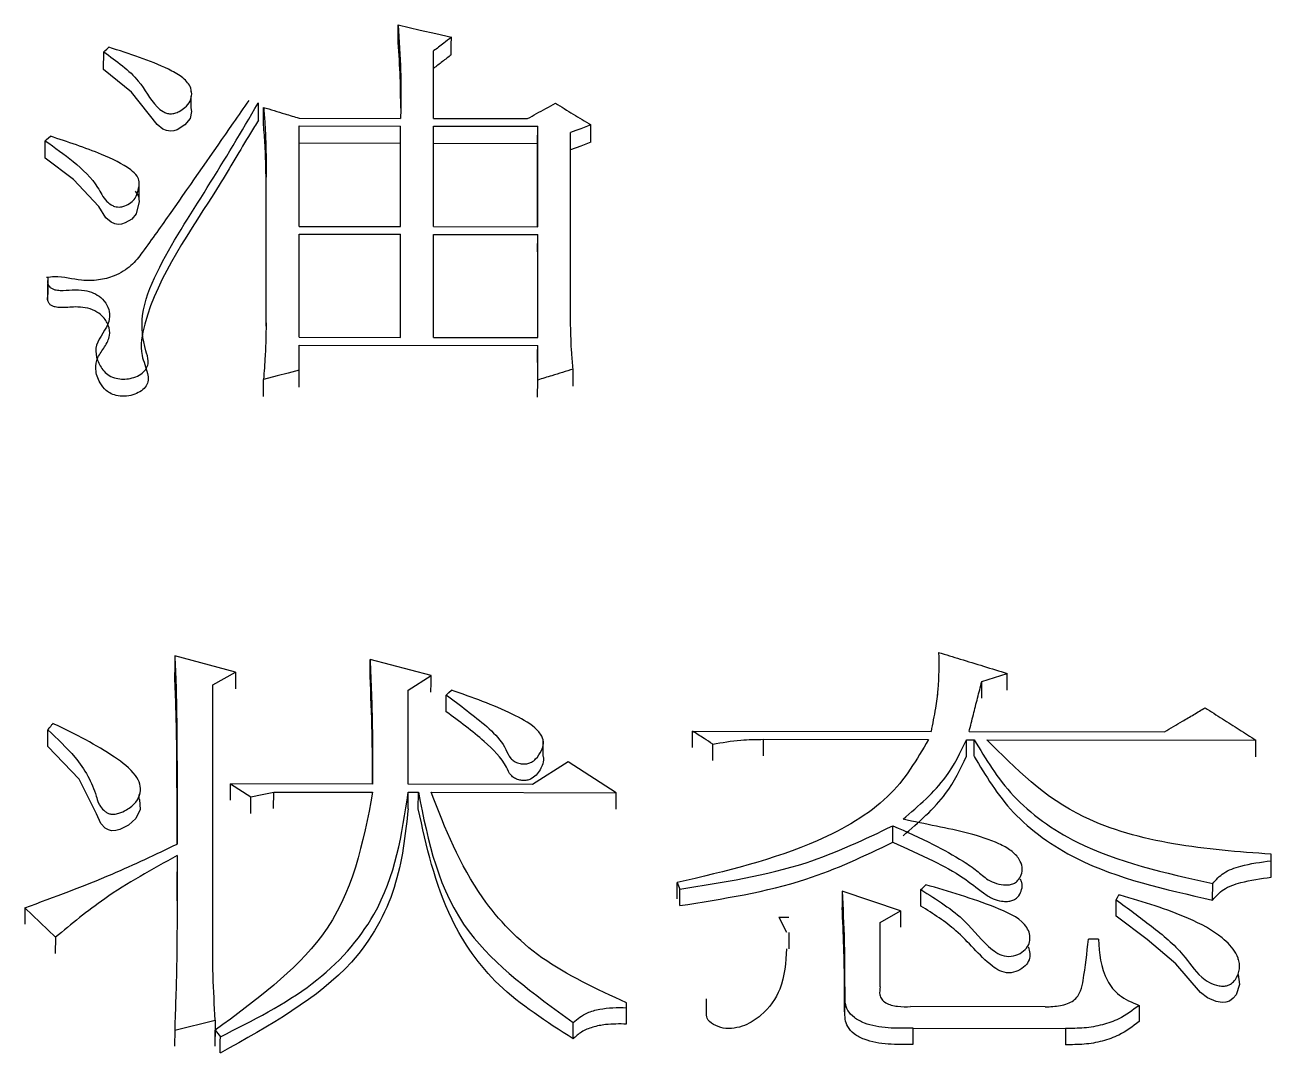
# Model space of a CAD drawing. Header units: millimetres. Extents: x 2301 to 4250, y 838 to 2217.
# Drawn here: x 2712.14 to 2717.45, y 1993.22 to 1997.6 of the extents above; entities that cross this region are included whole.
import ezdxf

# ---------------------------------------------------------------- set-up
doc = ezdxf.new("R2010")
doc.units = ezdxf.units.MM

msp = doc.modelspace()

# ---------------------------------------------------------------- linework, layer by layer
at = {"color": 7, "linetype": 'Continuous', "lineweight": 25}
for p, q in [((2712.4743, 1997.4071), (2712.4746, 1997.4818)), ((2713.8808, 1997.1983), (2713.8808, 1997.4857)), ((2712.8478, 1997.3113), (2712.8479, 1997.3195)), ((2712.8476, 1997.245), (2712.8478, 1997.2938)), ((2713.1342, 1997.1908), (2713.1345, 1997.2652)), ((2713.3075, 1997.1994), (2713.7402, 1997.1986)), ((2713.3075, 1997.1666), (2713.7402, 1997.1658)), ((2713.3075, 1996.7386), (2713.3075, 1997.1666)), ((2713.74, 1997.0916), (2713.7402, 1997.1658)), ((2713.7402, 1996.7378), (2713.7402, 1997.1658)), ((2713.8808, 1997.1983), (2714.2811, 1997.1976)), ((2713.8808, 1997.1656), (2714.3244, 1997.1647)), ((2713.8809, 1996.7375), (2713.8808, 1997.1656)), ((2714.3241, 1997.0905), (2714.3244, 1997.1647)), ((2714.3244, 1996.7367), (2714.3244, 1997.1647)), ((2714.465, 1996.3178), (2714.465, 1997.1383)), ((2713.74, 1997.0916), (2713.3073, 1997.0923)), ((2713.74, 1996.7378), (2713.74, 1997.0916)), ((2714.3241, 1997.0905), (2713.8806, 1997.0913)), ((2714.3241, 1996.7367), (2714.3241, 1997.0905)), ((2713.1669, 1997.0224), (2713.1667, 1996.9483)), ((2713.1669, 1996.3269), (2713.1669, 1997.0224)), ((2713.1667, 1996.3128), (2713.1667, 1996.9483)), ((2712.6258, 1996.8505), (2712.626, 1996.9248)), ((2713.3075, 1996.7386), (2713.7402, 1996.7378)), ((2713.8809, 1996.7375), (2714.3244, 1996.7367)), ((2713.3075, 1996.7055), (2713.7402, 1996.7047)), ((2713.3075, 1996.2665), (2713.3075, 1996.7055)), ((2713.74, 1996.631), (2713.7402, 1996.7047)), ((2713.7402, 1996.2657), (2713.7402, 1996.7047)), ((2713.8809, 1996.7044), (2714.3244, 1996.7036)), ((2713.8809, 1996.2655), (2713.8809, 1996.7044)), ((2714.3241, 1996.63), (2714.3244, 1996.7036)), ((2714.3244, 1996.2647), (2714.3244, 1996.7036)), ((2712.2366, 1996.5214), (2712.2364, 1996.448)), ((2712.2364, 1996.4217), (2712.2366, 1996.4951)), ((2713.3075, 1996.2665), (2713.7402, 1996.2657)), ((2713.8809, 1996.2655), (2714.3244, 1996.2647)), ((2713.3075, 1996.2331), (2714.3244, 1996.2312)), ((2713.3075, 1996.126), (2713.3075, 1996.2331)), ((2714.3244, 1996.084), (2714.3244, 1996.2312)), ((2713.1559, 1996.0134), (2713.1561, 1996.0861)), ((2714.3241, 1996.0112), (2714.3244, 1996.084)), ((2712.7774, 1994.9093), (2712.7772, 1994.8379)), ((2713.037, 1994.8401), (2712.7774, 1994.9093)), ((2713.87, 1994.8248), (2713.6104, 1994.894)), ((2712.9397, 1994.7853), (2713.037, 1994.8401)), ((2713.7726, 1994.7631), (2713.87, 1994.8248)), ((2716.2173, 1994.7999), (2716.3255, 1994.8341)), ((2712.9395, 1993.7018), (2712.9397, 1994.7853)), ((2716.2171, 1994.729), (2716.2173, 1994.7999)), ((2713.7725, 1994.3626), (2713.7726, 1994.7631)), ((2713.9347, 1994.6711), (2713.9349, 1994.7423)), ((2716.0282, 1994.7516), (2716.0271, 1994.7383)), ((2712.2582, 1994.6213), (2712.2582, 1994.6196)), ((2712.2362, 1994.5227), (2712.2365, 1994.5937)), ((2714.3472, 1994.4813), (2714.3474, 1994.5523)), ((2714.9839, 1994.5181), (2714.9841, 1994.5886)), ((2714.9841, 1994.5886), (2716.0009, 1994.5868)), ((2715.2867, 1994.4827), (2715.287, 1994.5536)), ((2715.287, 1994.5536), (2715.9901, 1994.5523)), ((2716.1521, 1994.4814), (2716.1524, 1994.552)), ((2716.1524, 1994.552), (2716.1848, 1994.5519)), ((2716.1632, 1994.5865), (2716.9961, 1994.5849)), ((2716.1846, 1994.4814), (2716.1848, 1994.5519)), ((2716.2389, 1994.5518), (2717.3855, 1994.5497)), ((2715.0704, 1994.4627), (2715.0706, 1994.5332)), ((2714.454, 1994.4583), (2714.3026, 1994.3617)), ((2714.6596, 1994.3263), (2714.454, 1994.4583)), ((2712.6267, 1994.3664), (2712.6267, 1994.3697)), ((2713.0151, 1994.2938), (2713.0153, 1994.364)), ((2713.0153, 1994.364), (2713.1019, 1994.3084)), ((2713.6211, 1994.3629), (2713.0153, 1994.364)), ((2714.3026, 1994.3617), (2713.7725, 1994.3626)), ((2712.6264, 1994.299), (2712.6265, 1994.3186)), ((2713.1016, 1994.2382), (2713.1019, 1994.3084)), ((2713.199, 1994.2588), (2713.1992, 1994.329)), ((2713.1992, 1994.329), (2713.6211, 1994.3282)), ((2713.7723, 1994.2577), (2713.7725, 1994.328)), ((2713.7725, 1994.328), (2713.8158, 1994.3279)), ((2713.8156, 1994.2577), (2713.8158, 1994.3279)), ((2713.8699, 1994.3278), (2714.6596, 1994.3263)), ((2715.8383, 1994.1149), (2715.8386, 1994.1853)), ((2712.7881, 1994.0586), (2712.7879, 1993.9888)), ((2717.4501, 1993.9663), (2717.4504, 1994.0361)), ((2717.4504, 1994.0361), (2717.4504, 1994.064)), ((2714.9191, 1993.9431), (2714.9299, 1993.9151)), ((2714.9297, 1993.8455), (2714.9299, 1993.9151)), ((2717.2013, 1993.8692), (2717.2016, 1993.9389)), ((2715.6222, 1993.9069), (2715.622, 1993.8368)), ((2715.871, 1993.8225), (2715.6222, 1993.9069)), ((2716.7903, 1993.7998), (2716.7905, 1993.8698)), ((2712.1392, 1993.8362), (2712.1389, 1993.7667)), ((2712.1392, 1993.8362), (2712.2688, 1993.7101)), ((2715.7845, 1993.7736), (2715.871, 1993.8225)), ((2715.3516, 1993.7954), (2715.3846, 1993.7315)), ((2715.3516, 1993.7954), (2715.3951, 1993.7954)), ((2715.7844, 1993.4998), (2715.7845, 1993.7736)), ((2712.2688, 1993.7101), (2712.2685, 1993.6407)), ((2715.3963, 1993.6611), (2715.3966, 1993.731)), ((2716.4154, 1993.7398), (2716.4154, 1993.7407)), ((2716.7147, 1993.7018), (2716.6715, 1993.7019)), ((2716.4151, 1993.6709), (2716.4151, 1993.6779)), ((2717.3098, 1993.615), (2717.3099, 1993.622)), ((2717.3096, 1993.5523), (2717.3096, 1993.5529)), ((2715.0422, 1993.4477), (2715.042, 1993.3782)), ((2715.633, 1993.4649), (2715.6327, 1993.3958)), ((2715.633, 1993.4462), (2715.6327, 1993.3771)), ((2714.7024, 1993.3412), (2714.7027, 1993.4102)), ((2714.7027, 1993.4102), (2714.7027, 1993.4314)), ((2716.4875, 1993.414), (2715.9142, 1993.415)), ((2716.8878, 1993.4203), (2716.8875, 1993.3509)), ((2712.7772, 1993.315), (2712.9503, 1993.357)), ((2712.9503, 1993.357), (2712.95, 1993.2881)), ((2714.4752, 1993.2782), (2714.4755, 1993.3471)), ((2712.7772, 1993.315), (2712.7769, 1993.2461)), ((2712.95, 1993.2458), (2712.9503, 1993.3147)), ((2712.9503, 1993.3147), (2712.9719, 1993.2864)), ((2715.9248, 1993.2544), (2715.925, 1993.3233)), ((2715.925, 1993.3233), (2716.574, 1993.3221)), ((2716.574, 1993.3221), (2716.5738, 1993.2528))]:
    msp.add_line(p, q, dxfattribs=at)
at = {"color": 7, "linetype": 'Continuous', "lineweight": 25, "flags": 128}
for points in [[(2713.7291, 1997.5217), (2713.7293, 1997.5636), (2713.7294, 1997.5965)], [(2713.7294, 1997.5965), (2713.8239, 1997.5747), (2713.8902, 1997.5594), (2713.9565, 1997.5441)], [(2713.9563, 1997.4693), (2713.9564, 1997.5112), (2713.9565, 1997.5441)], [(2712.4746, 1997.4818), (2712.4801, 1997.4867), (2712.4882, 1997.494), (2712.4962, 1997.5013)], [(2712.846, 1997.244), (2712.8495, 1997.2284), (2712.8428, 1997.198), (2712.8206, 1997.1703), (2712.7883, 1997.1501), (2712.7736, 1997.1455), (2712.7588, 1997.1439), (2712.7425, 1997.1466), (2712.7273, 1997.1532), (2712.703, 1997.1731), (2712.5938, 1997.3108), (2712.4743, 1997.4071), (2712.4743, 1997.4071)], [(2713.1558, 1997.1711), (2713.156, 1997.2128), (2713.1561, 1997.2455)], [(2714.5515, 1997.1709), (2714.5299, 1997.1627), (2714.5083, 1997.1546), (2714.4866, 1997.1464), (2714.465, 1997.1383)], [(2714.5513, 1997.0966), (2714.5514, 1997.1382), (2714.5515, 1997.1709)], [(2712.2256, 1997.0288), (2712.2257, 1997.0559), (2712.2257, 1997.0795), (2712.2258, 1997.103)], [(2712.2258, 1997.103), (2712.2312, 1997.1079), (2712.2393, 1997.1153), (2712.2474, 1997.1227)], [(2714.5513, 1997.0966), (2714.508, 1997.0803), (2714.4647, 1997.064)], [(2712.6082, 1996.8889), (2712.6226, 1996.8677), (2712.6256, 1996.8444), (2712.6126, 1996.7917), (2712.5946, 1996.7697), (2712.5666, 1996.753), (2712.5509, 1996.7483), (2712.5366, 1996.7471), (2712.5225, 1996.7494), (2712.5069, 1996.7565), (2712.4842, 1996.7755), (2712.4535, 1996.8226), (2712.3465, 1996.9385), (2712.2256, 1997.0288), (2712.2256, 1997.0288)], [(2714.3241, 1996.1583), (2714.3243, 1996.1991), (2714.3244, 1996.2312)], [(2713.3075, 1996.126), (2713.2609, 1996.1138), (2713.2143, 1996.1015), (2713.1561, 1996.0861)], [(2713.3073, 1996.0533), (2713.3074, 1996.094), (2713.3075, 1996.126)], [(2714.4756, 1996.0577), (2714.4757, 1996.0985), (2714.4758, 1996.1306)], [(2713.6101, 1994.8227), (2713.6102, 1994.8626), (2713.6104, 1994.894)], [(2713.037, 1994.8401), (2713.0369, 1994.8002), (2713.0368, 1994.7692)], [(2713.8697, 1994.7539), (2713.8698, 1994.7935), (2713.87, 1994.8248)], [(2716.3252, 1994.7631), (2716.3254, 1994.8027), (2716.3255, 1994.8341)], [(2713.9349, 1994.7422), (2713.9457, 1994.7525), (2713.9565, 1994.7628)], [(2712.6261, 1994.2985), (2712.627, 1994.2969), (2712.6295, 1994.2539), (2712.6118, 1994.2165), (2712.5802, 1994.1882), (2712.5441, 1994.1697), (2712.527, 1994.1651), (2712.5086, 1994.1642), (2712.4957, 1994.1673), (2712.4811, 1994.1753), (2712.4623, 1994.1948), (2712.4438, 1994.236), (2712.3697, 1994.3837), (2712.2362, 1994.5228), (2712.2362, 1994.5228)], [(2717.3853, 1994.4791), (2717.3854, 1994.5185), (2717.3855, 1994.5497)], [(2713.1019, 1994.3084), (2713.1505, 1994.3187), (2713.1992, 1994.329)], [(2714.6593, 1994.2561), (2714.6594, 1994.2953), (2714.6596, 1994.3263)], [(2714.9189, 1993.8734), (2714.919, 1993.9015), (2714.919, 1993.9223), (2714.9191, 1993.9431)], [(2715.9576, 1993.9132), (2715.963, 1993.9184), (2715.9711, 1993.9263), (2715.9792, 1993.9341)], [(2715.9573, 1993.8435), (2715.9574, 1993.8687), (2715.9575, 1993.891), (2715.9576, 1993.9132)], [(2716.7905, 1993.8698), (2716.7959, 1993.8803), (2716.8013, 1993.8907)], [(2715.871, 1993.8225), (2715.8709, 1993.7833), (2715.8708, 1993.7529)], [(2717.3095, 1993.5519), (2717.3156, 1993.5085), (2717.3011, 1993.4658), (2717.2895, 1993.4508), (2717.2726, 1993.4385), (2717.2581, 1993.4338), (2717.2424, 1993.4328), (2717.2166, 1993.4368), (2717.1796, 1993.4522), (2717.15, 1993.4757), (2717.044, 1993.5968), (2716.9227, 1993.7013), (2716.7903, 1993.7998), (2716.7903, 1993.7998)], [(2712.9716, 1993.2175), (2712.9717, 1993.2481), (2712.9718, 1993.2672), (2712.9719, 1993.2864)]]:
    msp.add_lwpolyline(points, dxfattribs=at)
at = {"color": 7, "linetype": 'Continuous', "lineweight": 25}
for points, knots in [([(2713.7294, 1997.5965), (2713.7341, 1997.5305), (2713.7411, 1997.4314), (2713.7412, 1997.2985), (2713.7406, 1997.2319), (2713.7402, 1997.1986)], [0, 0, 0, 0, 0.499643, 0.749805, 1, 1, 1, 1]), ([(2713.9565, 1997.5441), (2713.9457, 1997.5357), (2713.9276, 1997.5218), (2713.9024, 1997.5023), (2713.888, 1997.4912), (2713.8808, 1997.4857)], [0, 0, 0, 0, 0.4303512, 0.7151758, 1, 1, 1, 1]), ([(2712.4746, 1997.4818), (2712.5297, 1997.4426), (2712.6271, 1997.3734), (2712.6737, 1997.2738), (2712.7215, 1997.2299), (2712.7419, 1997.2204), (2712.7599, 1997.2171), (2712.7791, 1997.2203), (2712.8005, 1997.2294), (2712.8248, 1997.246), (2712.8457, 1997.2716), (2712.8518, 1997.3032), (2712.8443, 1997.34), (2712.8083, 1997.3775), (2712.6948, 1997.4388), (2712.5843, 1997.4736), (2712.4962, 1997.5013)], [0, 0, 0, 0, 0.207529, 0.367372, 0.400835, 0.416669, 0.431353, 0.44814, 0.466693, 0.497247, 0.538462, 0.578547, 0.619957, 0.682143, 0.746846, 1, 1, 1, 1]), ([(2713.7406, 1997.2418), (2713.7405, 1997.2854), (2713.7404, 1997.379), (2713.7331, 1997.472), (2713.7291, 1997.5217)], [0, 0, 0, 0, 0.4665609, 1, 1, 1, 1]), ([(2713.9563, 1997.4693), (2713.9437, 1997.4596), (2713.9184, 1997.4402), (2713.8932, 1997.4207), (2713.8806, 1997.411)], [0, 0, 0, 0, 0.499997, 1, 1, 1, 1]), ([(2713.093, 1997.2745), (2713.0709, 1997.2428), (2712.9605, 1997.0846), (2712.8107, 1996.8683), (2712.6671, 1996.6648), (2712.5954, 1996.5693), (2712.529, 1996.5275), (2712.453, 1996.5074), (2712.3647, 1996.5061), (2712.2928, 1996.5272), (2712.2426, 1996.5217), (2712.2311, 1996.5204)], [0, 0, 0, 0, 0.1010908, 0.5054168, 0.6861437, 0.747623, 0.8099489, 0.856214, 0.9025377, 0.9776718, 1, 1, 1, 1]), ([(2712.2355, 1996.5084), (2712.2356, 1996.5037), (2712.2357, 1996.4939), (2712.2426, 1996.4813), (2712.254, 1996.4728), (2712.2694, 1996.4674), (2712.2991, 1996.4647), (2712.3408, 1996.4688), (2712.3901, 1996.4685), (2712.4324, 1996.456), (2712.4667, 1996.4344), (2712.4911, 1996.4035), (2712.5037, 1996.3638), (2712.4904, 1996.3), (2712.4322, 1996.2396), (2712.4459, 1996.1681), (2712.4671, 1996.1284), (2712.4972, 1996.1023), (2712.5262, 1996.0903), (2712.558, 1996.0868), (2712.5894, 1996.0901), (2712.62, 1996.1004), (2712.6461, 1996.1178), (2712.6623, 1996.1406), (2712.6666, 1996.1721), (2712.6416, 1996.2435), (2712.628, 1996.3728), (2712.7258, 1996.6097), (2712.9201, 1996.9033), (2713.0619, 1997.1429), (2713.1328, 1997.2627)], [0, 0, 0, 0, 0.007652, 0.015681, 0.02075, 0.025816, 0.034148, 0.052936, 0.071785, 0.086911, 0.102014, 0.121926, 0.142159, 0.165849, 0.223522, 0.250537, 0.277587, 0.290073, 0.302699, 0.313484, 0.324495, 0.336811, 0.350181, 0.363527, 0.376359, 0.399765, 0.479952, 0.580348, 0.790137, 1, 1, 1, 1]), ([(2714.2811, 1997.1976), (2714.294, 1997.2047), (2714.3202, 1997.2191), (2714.3599, 1997.2408), (2714.3867, 1997.2555), (2714.4001, 1997.2628)], [0, 0, 0, 0, 0.324476, 0.662238, 1, 1, 1, 1]), ([(2714.4001, 1997.2628), (2714.4253, 1997.2475), (2714.4632, 1997.2246), (2714.5137, 1997.1939), (2714.5389, 1997.1786), (2714.5515, 1997.1709)], [0, 0, 0, 0, 0.5, 0.75, 1, 1, 1, 1]), ([(2713.1561, 1997.2455), (2713.158, 1997.2232), (2713.1618, 1997.1786), (2713.1656, 1997.1042), (2713.1664, 1997.0521), (2713.1669, 1997.0225)], [0, 0, 0, 0, 0.300884, 0.601781, 1, 1, 1, 1]), ([(2713.1561, 1997.2455), (2713.1713, 1997.2409), (2713.2016, 1997.2316), (2713.2521, 1997.2163), (2713.2874, 1997.2055), (2713.3075, 1997.1994)], [0, 0, 0, 0, 0.300788, 0.601575, 1, 1, 1, 1]), ([(2713.1342, 1997.1908), (2713.1228, 1997.1724), (2713.066, 1997.0805), (2712.9005, 1996.7936), (2712.677, 1996.4925), (2712.6242, 1996.2058), (2712.6597, 1996.1283), (2712.6661, 1996.0841), (2712.6572, 1996.0584), (2712.637, 1996.0377), (2712.6078, 1996.0223), (2712.5729, 1996.0142), (2712.537, 1996.015), (2712.5068, 1996.0244), (2712.4791, 1996.043), (2712.4522, 1996.0778), (2712.4372, 1996.1265), (2712.4458, 1996.1807), (2712.4801, 1996.2252), (2712.5041, 1996.271), (2712.4974, 1996.3174), (2712.4743, 1996.354), (2712.4384, 1996.38), (2712.3977, 1996.3935), (2712.3466, 1996.3965), (2712.3043, 1996.3911), (2712.2701, 1996.3939), (2712.2542, 1996.3991), (2712.2432, 1996.4072), (2712.2358, 1996.4196), (2712.2355, 1996.4294), (2712.2353, 1996.435)], [0, 0, 0, 0, 0.032457, 0.162259, 0.500756, 0.571848, 0.613727, 0.628998, 0.641998, 0.655007, 0.667948, 0.681417, 0.694499, 0.706056, 0.716622, 0.736149, 0.767828, 0.794639, 0.821204, 0.847885, 0.870954, 0.894026, 0.910498, 0.927048, 0.942035, 0.965606, 0.97369, 0.979046, 0.98443, 0.990987, 1, 1, 1, 1]), ([(2713.1667, 1996.9484), (2713.1663, 1996.971), (2713.1655, 1997.0163), (2713.1627, 1997.0906), (2713.1583, 1997.1421), (2713.1558, 1997.1711)], [0, 0, 0, 0, 0.3042834, 0.6085822, 1, 1, 1, 1]), ([(2712.2258, 1997.103), (2712.2662, 1997.0742), (2712.351, 1997.0137), (2712.4428, 1996.9269), (2712.4733, 1996.8569), (2712.5034, 1996.8318), (2712.5193, 1996.8238), (2712.5336, 1996.8205), (2712.5491, 1996.8211), (2712.5693, 1996.8268), (2712.5914, 1996.8393), (2712.6136, 1996.8613), (2712.622, 1996.8926), (2712.6291, 1996.9243), (2712.6183, 1996.9558), (2712.5675, 1996.9992), (2712.4428, 1997.0583), (2712.3215, 1997.0983), (2712.2474, 1997.1226)], [0, 0, 0, 0, 0.145125, 0.304252, 0.383322, 0.406111, 0.420719, 0.431527, 0.442364, 0.458239, 0.484495, 0.512276, 0.553408, 0.599256, 0.628705, 0.66811, 0.797295, 1, 1, 1, 1]), ([(2713.1669, 1996.3269), (2713.1666, 1996.3035), (2713.166, 1996.2568), (2713.1626, 1996.1765), (2713.1585, 1996.1196), (2713.1561, 1996.0861)], [0, 0, 0, 0, 0.29168, 0.583373, 1, 1, 1, 1]), ([(2714.4758, 1996.1306), (2714.4735, 1996.1534), (2714.4692, 1996.196), (2714.4662, 1996.2584), (2714.4654, 1996.298), (2714.465, 1996.3178)], [0, 0, 0, 0, 0.365045, 0.682453, 1, 1, 1, 1]), ([(2714.4758, 1996.1306), (2714.4606, 1996.1259), (2714.4303, 1996.1166), (2714.3798, 1996.101), (2714.3445, 1996.0901), (2714.3244, 1996.084)], [0, 0, 0, 0, 0.30079, 0.601581, 1, 1, 1, 1]), ([(2716.0334, 1994.9238), (2716.0341, 1994.871), (2716.0352, 1994.7917), (2716.0191, 1994.6793), (2716.0074, 1994.6199), (2716.0009, 1994.5868)], [0, 0, 0, 0, 0.469365, 0.703745, 1, 1, 1, 1]), ([(2716.0334, 1994.9238), (2716.064, 1994.9144), (2716.1279, 1994.8948), (2716.2253, 1994.8649), (2716.2921, 1994.8443), (2716.3255, 1994.8341)], [0, 0, 0, 0, 0.313874, 0.656937, 1, 1, 1, 1]), ([(2712.7774, 1994.9093), (2712.7777, 1994.9038), (2712.7783, 1994.8928), (2712.7789, 1994.8791), (2712.7796, 1994.8653), (2712.7803, 1994.8516), (2712.781, 1994.8351), (2712.782, 1994.8131), (2712.7828, 1994.7911), (2712.7836, 1994.7636), (2712.7849, 1994.703), (2712.7861, 1994.6368), (2712.7865, 1994.5704), (2712.7869, 1994.5041), (2712.7873, 1994.4376), (2712.7876, 1994.3711), (2712.7877, 1994.3433), (2712.7877, 1994.3211), (2712.7878, 1994.3045), (2712.7878, 1994.2878), (2712.7879, 1994.2739), (2712.7879, 1994.26), (2712.7879, 1994.2489), (2712.7879, 1994.235), (2712.788, 1994.2239), (2712.788, 1994.21), (2712.788, 1994.1988), (2712.788, 1994.1849), (2712.788, 1994.1752), (2712.7881, 1994.1654), (2712.7881, 1994.1598), (2712.7881, 1994.1529), (2712.7881, 1994.1473), (2712.7881, 1994.1404), (2712.7881, 1994.1348), (2712.7881, 1994.1278), (2712.7881, 1994.1222), (2712.7881, 1994.115), (2712.7881, 1994.1105), (2712.7881, 1994.1074)], [0, 0, 0, 0, 0.020702, 0.041404, 0.051755, 0.072457, 0.093159, 0.113861, 0.155266, 0.175968, 0.217372, 0.382989, 0.424393, 0.465797, 0.631413, 0.672817, 0.714222, 0.734924, 0.755626, 0.776328, 0.79703, 0.807381, 0.828083, 0.838434, 0.859136, 0.869487, 0.890189, 0.90054, 0.921242, 0.926417, 0.936768, 0.941944, 0.952295, 0.95747, 0.967821, 0.972997, 0.983348, 0.988524, 1, 1, 1, 1]), ([(2713.6104, 1994.894), (2713.6142, 1994.7973), (2713.6198, 1994.6608), (2713.6207, 1994.4835), (2713.621, 1994.4031), (2713.6211, 1994.3629)], [0, 0, 0, 0, 0.547988, 0.773992, 1, 1, 1, 1]), ([(2712.7878, 1994.1072), (2712.7877, 1994.1622), (2712.7876, 1994.2369), (2712.7869, 1994.3893), (2712.787, 1994.5784), (2712.7806, 1994.7469), (2712.7772, 1994.8379)], [0, 0, 0, 0, 0.224353, 0.304294, 0.62406, 1, 1, 1, 1]), ([(2713.6206, 1994.3629), (2713.6205, 1994.3876), (2713.6202, 1994.4604), (2713.6191, 1994.6139), (2713.6136, 1994.7422), (2713.6101, 1994.8227)], [0, 0, 0, 0, 0.1601656, 0.4733073, 1, 1, 1, 1]), ([(2716.1632, 1994.5865), (2716.1693, 1994.6105), (2716.1813, 1994.6582), (2716.1994, 1994.7293), (2716.2113, 1994.7764), (2716.2173, 1994.7999)], [0, 0, 0, 0, 0.337402, 0.668701, 1, 1, 1, 1]), ([(2713.9349, 1994.7423), (2713.9423, 1994.7369), (2713.9793, 1994.7099), (2714.0723, 1994.6381), (2714.1736, 1994.557), (2714.202, 1994.4786), (2714.2237, 1994.4592), (2714.2434, 1994.4509), (2714.2641, 1994.4478), (2714.2832, 1994.4497), (2714.3011, 1994.4568), (2714.3229, 1994.4749), (2714.34, 1994.5022), (2714.3524, 1994.5354), (2714.3429, 1994.5705), (2714.302, 1994.6173), (2714.211, 1994.6649), (2714.0907, 1994.7166), (2714.0014, 1994.7474), (2713.9565, 1994.7628)], [0, 0, 0, 0, 0.025946, 0.129765, 0.338784, 0.385932, 0.404152, 0.422427, 0.440777, 0.454643, 0.46854, 0.48998, 0.535409, 0.570955, 0.606999, 0.655233, 0.757859, 0.878392, 1, 1, 1, 1]), ([(2714.347, 1994.481), (2714.3471, 1994.4808), (2714.3523, 1994.4708), (2714.3449, 1994.4415), (2714.3273, 1994.4085), (2714.3001, 1994.385), (2714.2788, 1994.3781), (2714.2609, 1994.3774), (2714.2424, 1994.3806), (2714.2243, 1994.3881), (2714.2035, 1994.4057), (2714.1807, 1994.465), (2714.0872, 1994.558), (2713.9902, 1994.63), (2713.9347, 1994.6711)], [0, 0, 0, 0, 0.0011292, 0.0623817, 0.1634683, 0.2106245, 0.2345914, 0.258532, 0.2833728, 0.3125043, 0.3436417, 0.4152819, 0.6658378, 1, 1, 1, 1]), ([(2716.9961, 1994.5849), (2717.0215, 1994.6001), (2717.0631, 1994.6249), (2717.1208, 1994.6592), (2717.1531, 1994.6784), (2717.1692, 1994.688)], [0, 0, 0, 0, 0.440546, 0.720273, 1, 1, 1, 1]), ([(2717.1692, 1994.688), (2717.1939, 1994.6723), (2717.2423, 1994.6413), (2717.3144, 1994.5952), (2717.3618, 1994.5649), (2717.3855, 1994.5497)], [0, 0, 0, 0, 0.342688, 0.671344, 1, 1, 1, 1]), ([(2712.2365, 1994.5937), (2712.2772, 1994.556), (2712.3687, 1994.4712), (2712.431, 1994.3604), (2712.4495, 1994.2866), (2712.4622, 1994.2646), (2712.4751, 1994.2494), (2712.4916, 1994.2389), (2712.5052, 1994.2345), (2712.5215, 1994.234), (2712.5452, 1994.2392), (2712.5788, 1994.2556), (2712.615, 1994.2844), (2712.6327, 1994.3241), (2712.6316, 1994.364), (2712.6006, 1994.4197), (2712.5181, 1994.4829), (2712.3984, 1994.5529), (2712.3072, 1994.5973), (2712.26, 1994.6204), (2712.2582, 1994.6213)], [0, 0, 0, 0, 0.148093, 0.332866, 0.364698, 0.380612, 0.406976, 0.418968, 0.429088, 0.439242, 0.454285, 0.483096, 0.528613, 0.572044, 0.609674, 0.651117, 0.755736, 0.873055, 0.995168, 1, 1, 1, 1]), ([(2712.2365, 1994.5937), (2712.2384, 1994.596), (2712.2429, 1994.6018), (2712.2501, 1994.611), (2712.2555, 1994.6179), (2712.2582, 1994.6213)], [0, 0, 0, 0, 0.2565032, 0.6282516, 1, 1, 1, 1]), ([(2715.9901, 1994.5523), (2715.9404, 1994.4672), (2715.8393, 1994.2941), (2715.458, 1994.0703), (2715.125, 1993.9917), (2714.9191, 1993.9431)], [0, 0, 0, 0, 0.269245, 0.548175, 1, 1, 1, 1]), ([(2715.0706, 1994.5332), (2715.0583, 1994.5411), (2715.0377, 1994.5543), (2715.0088, 1994.5728), (2714.9924, 1994.5834), (2714.9841, 1994.5886)], [0, 0, 0, 0, 0.4283602, 0.7141801, 1, 1, 1, 1]), ([(2715.0706, 1994.5332), (2715.1104, 1994.54), (2715.1815, 1994.5522), (2715.2547, 1994.5531), (2715.287, 1994.5536)], [0, 0, 0, 0, 0.558835, 1, 1, 1, 1]), ([(2715.8818, 1994.213), (2715.9486, 1994.2707), (2716.0671, 1994.373), (2716.1265, 1994.4976), (2716.1524, 1994.552)], [0, 0, 0, 0, 0.5638169, 1, 1, 1, 1]), ([(2716.1848, 1994.5519), (2716.2341, 1994.4696), (2716.3338, 1994.3029), (2716.6696, 1994.0582), (2716.9982, 1993.9845), (2717.2016, 1993.9389)], [0, 0, 0, 0, 0.270771, 0.548729, 1, 1, 1, 1]), ([(2717.4504, 1994.064), (2717.3114, 1994.0744), (2717.0352, 1994.0951), (2716.565, 1994.2226), (2716.3612, 1994.4283), (2716.2389, 1994.5518)], [0, 0, 0, 0, 0.2883555, 0.5728321, 1, 1, 1, 1]), ([(2715.8816, 1994.1426), (2715.9484, 1994.2002), (2716.0668, 1994.3024), (2716.1262, 1994.4268), (2716.1521, 1994.4811)], [0, 0, 0, 0, 0.563881, 1, 1, 1, 1]), ([(2716.1846, 1994.481), (2716.2338, 1994.3988), (2716.3336, 1994.2322), (2716.6694, 1993.988), (2716.998, 1993.9143), (2717.2013, 1993.8688)], [0, 0, 0, 0, 0.27064, 0.548568, 1, 1, 1, 1]), ([(2713.6211, 1994.3282), (2713.58, 1994.113), (2713.5056, 1993.7235), (2713.1219, 1993.441), (2712.9503, 1993.3147)], [0, 0, 0, 0, 0.552698, 1, 1, 1, 1]), ([(2712.9719, 1993.2864), (2713.11, 1993.356), (2713.3819, 1993.493), (2713.7024, 1993.8552), (2713.7461, 1994.1497), (2713.7725, 1994.328)], [0, 0, 0, 0, 0.289357, 0.569882, 1, 1, 1, 1]), ([(2713.8158, 1994.3279), (2713.8575, 1994.119), (2713.9329, 1993.7416), (2714.308, 1993.4689), (2714.4755, 1993.3471)], [0, 0, 0, 0, 0.55346, 1, 1, 1, 1]), ([(2714.7027, 1993.4314), (2714.5757, 1993.4899), (2714.3254, 1993.6052), (2714.0291, 1993.9213), (2713.93, 1994.1744), (2713.8699, 1994.3278)], [0, 0, 0, 0, 0.288413, 0.568681, 1, 1, 1, 1]), ([(2713.7723, 1994.2574), (2713.7601, 1994.1451), (2713.7357, 1993.9195), (2713.5201, 1993.5222), (2713.1812, 1993.3337), (2712.9716, 1993.2171)], [0, 0, 0, 0, 0.274338, 0.5515, 1, 1, 1, 1]), ([(2714.4752, 1993.2778), (2714.3623, 1993.35), (2714.1393, 1993.4926), (2713.9072, 1993.8369), (2713.8502, 1994.0984), (2713.8156, 1994.2573)], [0, 0, 0, 0, 0.287076, 0.566904, 1, 1, 1, 1]), ([(2714.9299, 1993.9151), (2715.1147, 1993.9442), (2715.4415, 1993.9955), (2715.7182, 1994.1278), (2715.8386, 1994.1853)], [0, 0, 0, 0, 0.565186, 1, 1, 1, 1]), ([(2715.8386, 1994.1853), (2715.8966, 1994.1597), (2716.0009, 1994.1137), (2716.1189, 1994.0475), (2716.1961, 1993.9963), (2716.2348, 1993.9584), (2716.2791, 1993.9382), (2716.3134, 1993.9321), (2716.3405, 1993.9342), (2716.3587, 1993.9411), (2716.375, 1993.9552), (2716.3878, 1993.9783), (2716.3921, 1994.0093), (2716.3776, 1994.0461), (2716.3438, 1994.0814), (2716.2316, 1994.141), (2716.0677, 1994.174), (2715.9291, 1994.2031), (2715.8819, 1994.213)], [0, 0, 0, 0, 0.150807, 0.27095, 0.330996, 0.38361, 0.414403, 0.445341, 0.45949, 0.473772, 0.489764, 0.515212, 0.550088, 0.5845, 0.63153, 0.679772, 0.890804, 1, 1, 1, 1]), ([(2712.1392, 1993.8362), (2712.2646, 1993.8822), (2712.4881, 1993.9641), (2712.6966, 1994.0637), (2712.7881, 1994.1074)], [0, 0, 0, 0, 0.561153, 1, 1, 1, 1]), ([(2714.9297, 1993.8451), (2715.1144, 1993.8741), (2715.4412, 1993.9254), (2715.718, 1994.0575), (2715.8383, 1994.1149)], [0, 0, 0, 0, 0.565245, 1, 1, 1, 1]), ([(2715.8383, 1994.1149), (2715.8961, 1994.0891), (2715.9996, 1994.0428), (2716.1327, 1993.9724), (2716.2071, 1993.9111), (2716.2601, 1993.8744), (2716.2974, 1993.8642), (2716.3251, 1993.8624), (2716.3458, 1993.8656), (2716.3629, 1993.874), (2716.3788, 1993.8902), (2716.3888, 1993.9143), (2716.3916, 1993.939), (2716.3845, 1993.9529), (2716.3822, 1993.9575)], [0, 0, 0, 0, 0.264837, 0.474993, 0.638373, 0.707243, 0.757213, 0.790172, 0.814015, 0.838007, 0.869147, 0.91988, 0.973712, 1, 1, 1, 1]), ([(2712.7881, 1994.0586), (2712.6816, 1993.9999), (2712.4928, 1993.8957), (2712.3368, 1993.7664), (2712.2688, 1993.7101)], [0, 0, 0, 0, 0.563978, 1, 1, 1, 1]), ([(2712.7881, 1994.0586), (2712.7879, 1993.9965), (2712.7874, 1993.8421), (2712.7872, 1993.5944), (2712.7805, 1993.4081), (2712.7772, 1993.315)], [0, 0, 0, 0, 0.252145, 0.626035, 1, 1, 1, 1]), ([(2717.2016, 1993.9389), (2717.2157, 1993.9552), (2717.2447, 1993.9885), (2717.336, 1994.0211), (2717.4068, 1994.0304), (2717.4504, 1994.0361)], [0, 0, 0, 0, 0.268422, 0.549119, 1, 1, 1, 1]), ([(2712.7875, 1993.8659), (2712.7876, 1993.8703), (2712.7877, 1993.9112), (2712.7878, 1993.952), (2712.7879, 1993.9884)], [0, 0, 0, 0, 0.108254, 1, 1, 1, 1]), ([(2715.9576, 1993.9132), (2716.0252, 1993.8712), (2716.145, 1993.7968), (2716.223, 1993.6846), (2716.2919, 1993.6361), (2716.3329, 1993.625), (2716.3737, 1993.636), (2716.4039, 1993.6564), (2716.4211, 1993.6831), (2716.424, 1993.7113), (2716.4178, 1993.739), (2716.3834, 1993.7921), (2716.2255, 1993.8615), (2716.0776, 1993.9051), (2715.9792, 1993.9341)], [0, 0, 0, 0, 0.207965, 0.368358, 0.401514, 0.432917, 0.464664, 0.497814, 0.528601, 0.558738, 0.58913, 0.619745, 0.747266, 1, 1, 1, 1]), ([(2717.2013, 1993.8688), (2717.2155, 1993.8851), (2717.2445, 1993.9184), (2717.3357, 1993.9509), (2717.4065, 1993.9602), (2717.4501, 1993.9659)], [0, 0, 0, 0, 0.268292, 0.548996, 1, 1, 1, 1]), ([(2715.6222, 1993.9069), (2715.6257, 1993.8349), (2715.6309, 1993.7255), (2715.6328, 1993.578), (2715.6329, 1993.5026), (2715.633, 1993.4649)], [0, 0, 0, 0, 0.4898996, 0.7449371, 1, 1, 1, 1]), ([(2716.7906, 1993.8698), (2716.8407, 1993.8328), (2716.941, 1993.7586), (2717.0722, 1993.6525), (2717.1285, 1993.5594), (2717.1857, 1993.516), (2717.2201, 1993.5039), (2717.2473, 1993.5016), (2717.2644, 1993.504), (2717.2806, 1993.5114), (2717.2982, 1993.5278), (2717.3139, 1993.5578), (2717.3198, 1993.5992), (2717.2975, 1993.6536), (2717.2311, 1993.7253), (2717.063, 1993.8134), (2716.905, 1993.861), (2716.8033, 1993.8902), (2716.8013, 1993.8907)], [0, 0, 0, 0, 0.1400004, 0.2802678, 0.380159, 0.4099229, 0.4398073, 0.4520324, 0.4624692, 0.472928, 0.4886221, 0.5175156, 0.5586209, 0.5986674, 0.6684248, 0.7874834, 0.995825, 1, 1, 1, 1]), ([(2715.6327, 1993.3954), (2715.6327, 1993.4312), (2715.6326, 1993.523), (2715.63, 1993.6702), (2715.6247, 1993.7813), (2715.622, 1993.8368)], [0, 0, 0, 0, 0.242836, 0.62136, 1, 1, 1, 1]), ([(2716.416, 1993.6681), (2716.4187, 1993.6593), (2716.4242, 1993.6414), (2716.4207, 1993.6133), (2716.4037, 1993.5866), (2716.3734, 1993.5663), (2716.3327, 1993.5553), (2716.2916, 1993.5663), (2716.2098, 1993.6246), (2716.1291, 1993.7357), (2716.0102, 1993.8101), (2715.9573, 1993.8432)], [0, 0, 0, 0, 0.050393, 0.101596, 0.153917, 0.210279, 0.264284, 0.317702, 0.374078, 0.721579, 1, 1, 1, 1]), ([(2712.9503, 1993.357), (2712.9465, 1993.4204), (2712.9412, 1993.5096), (2712.9396, 1993.6245), (2712.9396, 1993.676), (2712.9395, 1993.7018)], [0, 0, 0, 0, 0.550657, 0.775317, 1, 1, 1, 1]), ([(2716.4875, 1993.414), (2716.5093, 1993.4147), (2716.5521, 1993.4162), (2716.6134, 1993.4377), (2716.6415, 1993.4815), (2716.6576, 1993.5698), (2716.6653, 1993.6435), (2716.6715, 1993.7019)], [0, 0, 0, 0, 0.13003, 0.256202, 0.38429, 0.511395, 1, 1, 1, 1]), ([(2716.7147, 1993.7018), (2716.7187, 1993.6417), (2716.7242, 1993.5577), (2716.7982, 1993.4585), (2716.8575, 1993.4332), (2716.8878, 1993.4203)], [0, 0, 0, 0, 0.550462, 0.77054, 1, 1, 1, 1]), ([(2715.3844, 1993.6617), (2715.3816, 1993.6034), (2715.3767, 1993.5029), (2715.2994, 1993.3901), (2715.221, 1993.338), (2715.1631, 1993.3214), (2715.1142, 1993.321), (2715.073, 1993.3372), (2715.0459, 1993.3585), (2715.0449, 1993.3737), (2715.0446, 1993.378)], [0, 0, 0, 0, 0.339662, 0.585896, 0.714319, 0.780117, 0.845349, 0.911877, 0.975041, 1, 1, 1, 1]), ([(2715.7844, 1993.4998), (2715.7825, 1993.4881), (2715.7797, 1993.4701), (2715.7895, 1993.4461), (2715.8131, 1993.4254), (2715.8589, 1993.4139), (2715.8956, 1993.4146), (2715.9142, 1993.415)], [0, 0, 0, 0, 0.227751, 0.352705, 0.480942, 0.73722, 1, 1, 1, 1]), ([(2715.925, 1993.3233), (2715.8895, 1993.3226), (2715.8189, 1993.3213), (2715.73, 1993.3359), (2715.6725, 1993.3661), (2715.6354, 1993.4069), (2715.6339, 1993.4422), (2715.633, 1993.4649)], [0, 0, 0, 0, 0.261044, 0.518862, 0.648585, 0.774158, 1, 1, 1, 1]), ([(2714.4755, 1993.3471), (2714.4942, 1993.3626), (2714.5255, 1993.3885), (2714.5888, 1993.405), (2714.6452, 1993.4116), (2714.6835, 1993.4107), (2714.7027, 1993.4102)], [0, 0, 0, 0, 0.328875, 0.550213, 0.774687, 1, 1, 1, 1]), ([(2715.9248, 1993.254), (2715.8892, 1993.2534), (2715.8186, 1993.2521), (2715.7297, 1993.2666), (2715.6722, 1993.2967), (2715.6351, 1993.3375), (2715.6337, 1993.3728), (2715.6327, 1993.3954)], [0, 0, 0, 0, 0.261171, 0.519091, 0.648816, 0.774335, 1, 1, 1, 1]), ([(2716.8878, 1993.4203), (2716.8606, 1993.3996), (2716.8154, 1993.365), (2716.7318, 1993.3356), (2716.6542, 1993.3218), (2716.6008, 1993.322), (2716.574, 1993.3221)], [0, 0, 0, 0, 0.330967, 0.551079, 0.77486, 1, 1, 1, 1]), ([(2714.7024, 1993.3408), (2714.6727, 1993.3411), (2714.624, 1993.3417), (2714.5587, 1993.329), (2714.5094, 1993.3088), (2714.4865, 1993.2881), (2714.4752, 1993.2778)], [0, 0, 0, 0, 0.347094, 0.570106, 0.788274, 1, 1, 1, 1]), ([(2716.8875, 1993.3509), (2716.8604, 1993.3302), (2716.8152, 1993.2957), (2716.7316, 1993.2663), (2716.654, 1993.2525), (2716.6006, 1993.2527), (2716.5738, 1993.2528)], [0, 0, 0, 0, 0.33086, 0.550974, 0.774799, 1, 1, 1, 1])]:
    msp.add_open_spline(points, degree=3, knots=knots, dxfattribs=at)

doc.saveas('drawing.dxf')
